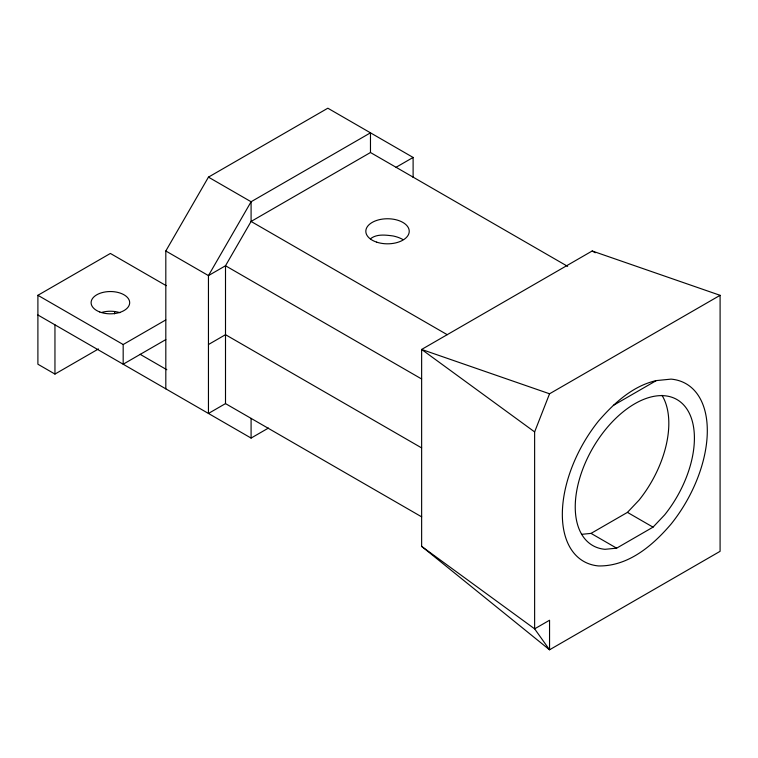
<?xml version="1.0" encoding="UTF-8"?>
<svg xmlns="http://www.w3.org/2000/svg" width="758" height="758" viewBox="0 0 758 758"><rect width="100%" height="100%" fill="white"/><g stroke="black" fill="none" stroke-linecap="round" stroke-linejoin="round"><path stroke-width="1.14" d="M720.1 295.317L720.091 551.322L549.55 649.795L421.637 546.385L421.637 349.447L592.188 250.983L720.1 295.317L549.55 393.781L534.627 431.918L534.627 628.846L549.55 649.795L549.55 620.234L534.627 628.846L421.637 546.385M165.812 388.835L165.812 250.983L208.45 177.135L327.835 108.205L413.11 157.446L413.11 177.476M581.765 534.314L591.041 533.395L627.444 512.38L639.032 500.147A84.261 48.645 -60 0 0 661.99 395.325M653.026 527.151L664.614 514.919A84.261 48.645 -60 0 0 680.466 401.958A84.261 48.645 -60 0 0 589.184 454.658A84.261 48.645 -60 0 0 605.036 549.313L616.624 548.167L653.026 527.151L627.444 512.38M370.454 238.798C376.584 233.767 385.756 234.98 393.146 235.975A21.556 10.716 6.1 0 1 402.877 239.537M98.464 348.955L54.955 374.073L37.9 364.219L37.9 295.298L110.384 253.447L166.22 285.681M567.666 266.371L370.473 152.519L251.088 221.45L225.505 265.755L225.505 403.607L421.685 516.871M396.055 167.291L413.11 157.446M37.9 295.298L123.175 344.53L165.812 319.914M165.812 339.603L123.175 364.219L123.175 344.53M208.45 344.53L225.505 334.685L421.637 447.912M225.505 403.607L208.45 413.461L208.45 275.599L251.088 201.751L370.473 132.83L370.473 152.519M37.9 314.987L251.088 438.077L268.436 428.062M613.355 405.388L656.295 380.592L671.067 379.123A102.51 59.181 -60 0 1 671.067 524.091C652.752 545.542 628.401 566.415 598.583 565.942A102.51 59.181 -60 0 1 598.583 420.974C614.046 403.171 632.703 385.917 656.295 380.592M549.55 393.781L421.637 349.447L534.627 431.918M592.188 250.983L595.257 252.755M208.45 177.135L251.088 201.751L251.088 221.45L447.22 334.685M421.637 378.991L225.505 265.755L208.45 275.599L165.812 250.983M591.041 533.395L616.624 548.167M140.107 354.299L166.826 369.733M251.088 418.378L251.088 438.077M114.648 311.472L114.648 313.821M54.955 324.831L54.955 374.073M101.752 312.41A19.291 11.143 0 0 1 119.944 312.694M99.753 311.974A19.291 11.143 0 0 0 129.646 303.352A19.291 11.143 0 0 0 101.752 292.721A19.291 11.143 0 0 0 99.753 311.974M376.669 242.143A21.707 12.535 0 0 0 409.235 231.294A21.707 12.535 0 0 0 376.669 220.436A21.707 12.535 0 0 0 376.669 242.143"/></g></svg>
